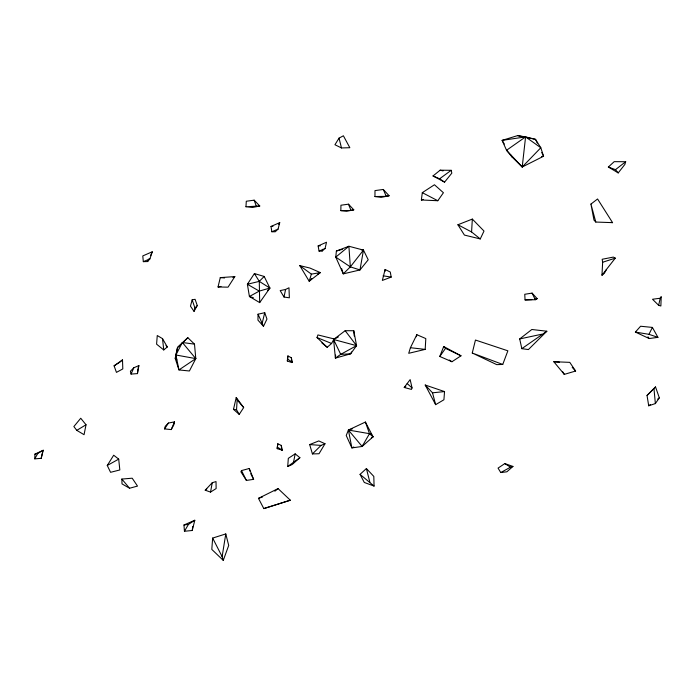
<?xml version="1.0" encoding="UTF-8"?>
<svg xmlns="http://www.w3.org/2000/svg" width="696" height="696" viewBox="0 0 696 696"><rect width="100%" height="100%" fill="white"/><g stroke="black" fill="none" stroke-linecap="round" stroke-linejoin="round"><path stroke-width="1.04" d="M259.686 302.603L259.277 281.367L254.405 273.563L247.393 284.264L249.412 296.496L259.686 302.603L269.874 288.066L264.193 276.451L254.405 273.563M277.208 448.668L277.8 443.77L281.28 445.414L282.272 450.155L277.208 448.668L277.8 443.77M374.961 196.542L374.987 190.6L383.305 189.469L389.116 195.759L386.236 196.35L374.961 196.542L381.147 197.368L389.116 195.759M258.042 314.2L257.964 320.143L263.497 326.293L266.959 319.072L264.732 312.713L258.042 314.2L263.497 326.293M340.84 210.618L340.944 205.224L348.496 204.18L353.794 209.844L351.019 210.453L340.84 210.618L346.651 211.271L353.794 209.844M34.8 458.855L34.922 454.131L43.265 450.251L41.194 458.342L34.8 458.855L37.819 453.366L43.265 450.251M287.335 360.989L287.935 355.926L291.337 357.761L292.329 362.207L291.789 362.581L287.335 360.989L287.935 355.926M601.97 275.181L602.649 262.253L602.17 259.269L613.333 257.094L615.273 258.146L601.97 275.181L604.389 273.267L606.494 269.465M245.966 206.764L246.297 201.24L254.17 200.17L259.765 205.99L252.587 207.46L245.966 206.764L259.765 205.99M425.186 349.383L425.813 338.578L416.817 334.689L410.423 347.713L408.717 353.307L425.186 349.383L410.423 347.713M480.257 238.937L471.583 231.959L472.332 219.083L457.916 224.756L464.406 235.074L480.257 238.937L483.998 231.055L472.332 219.083M239.224 414.39L236.544 409.761L237.153 399.956L236.231 397.477L233.499 409.352L239.224 414.39L243.67 407.578L236.231 397.477M384.975 271.423L385.114 269.491L390.291 272.049L391.204 277.086L382.348 280.427L385.114 269.491M287.726 466.494L288.318 458.351L295.174 453.853L299.889 457.69L292.242 464.484L287.726 466.494L299.889 457.69M212.654 538.078L211.801 549.405L223.268 560.384L228.706 545.429L225.774 533.936L212.654 538.078L222.128 556.626L223.268 560.384M444.544 391.578L443.918 399.765L435.635 404.654L425.204 385.019L444.544 391.578L432.52 392.814L425.204 385.019M335.629 355.064L335.385 358.118L350.645 353.829L356.561 345.66L353.777 330.739L345.173 330.696L333.593 339.491L335.385 358.118L340.718 354.36L356.561 345.66L345.173 330.696M336.394 251.03L335.759 257.12L343.267 273.867L359.98 269.952L368.219 259.773L363.469 250.108L348.896 246.254L336.394 251.03L342.354 249.351M137.46 373.604L138.878 365.583L133.823 367.775L130.396 371.264L131.048 374.083L137.46 373.604L137.921 369.315M522.209 167.005L540.809 147.752L525.584 136.886L506.54 150.275L522.209 167.005L525.584 136.886L517.606 135.616L502.12 140.374L506.54 150.275L511.978 156.931L522.209 167.005L543.559 156.243L540.809 147.752L535.502 139.348L525.584 136.886L502.12 140.374L504.313 144.055M421.376 199.969L422.298 192.661L434.452 184.762L443.422 192.731L437.81 200.735L421.376 199.969L423.351 199.387M192.235 530.491L194.81 520.251L183.962 524.993L184.44 531.265L192.235 530.491L192.749 526.524M222.128 556.626L225.774 533.936M361.32 249.82L363.469 250.108L359.98 269.952L350.332 266.864L335.759 257.12L348.896 246.254L350.332 266.864L343.267 273.867L341.71 268.682M210.523 492.089L212.254 482.72L216.021 481.571L216.134 488.557L210.523 492.089L205.216 490.193L212.254 482.72M175.905 354.995L175.244 358.483L178.959 369.924L189.399 370.994L195.794 358.614L194.489 344.146L187.833 337.682L177.541 347.478L175.905 354.995L178.959 369.924L195.794 358.614L182.352 342.493L175.905 354.995L195.794 358.614M293.416 462.866L295.174 453.853M86.026 424.769L84.059 434.695L76.778 430.354L73.872 426.552L80.736 418.244L86.026 424.769L76.778 430.354M416.399 336.725L416.817 334.689M174.496 421.872L173.922 424.647L171.225 429.58L164.552 428.91L165.3 426.248L168.458 423.038L174.496 421.872L171.225 429.58M284.012 297.035L285.586 289.449L288.979 287.779L289.353 297.81L284.012 297.035L280.183 290.597L285.586 289.449M41.194 458.342L42.83 450.782M658.651 305.327L660.2 298.236L661.2 296.626L660.869 305.988L658.651 305.327L652.517 299.254L660.2 298.236M325.067 248.585L326.511 242.225L318.142 245.932L319.055 251.082L322.118 251.038L325.067 248.585L319.055 251.082M218.039 286.97L220.275 277.617L234.83 276.599L228.044 287.161L218.039 286.97L220.997 286.465M262.018 323.927L264.732 312.713M472.262 353.02L475.455 340.04L507.871 350.81L502.747 364.46L496.709 364.626L472.262 353.02L502.747 364.46M278.052 229.141L279.731 222.624L271.005 226.452L271.832 231.742L275.225 231.785L278.052 229.141L271.832 231.742M192.157 299.828L190.46 306.17L194.036 311.347L197.281 305.535L195.08 299.324L192.157 299.828L194.958 308.093L194.036 311.347M317.628 274.259L320.325 272.597L311.364 274.128L309.198 281.262L299.767 265.602L309.903 268.038L320.325 272.597L309.198 281.262L311.817 278.435M625.695 161.724L624.869 164.439L618.205 172.912L608.347 167.023L614.203 161.663L625.695 161.724L615.464 169.667L608.347 167.023M138.034 368.245L138.878 365.583M149.91 258.886L152.233 251.795L142.784 255.919L143.324 261.652L147.578 261.557L149.91 258.886L143.324 261.652M327.198 347.287L317.011 337.543L317.924 334.933L334.045 338.917L331.609 343.476L327.198 347.287L321.917 342.954M439.776 356.483L443.709 346.512L460.996 355.804L451.956 361.729L439.776 356.483L445.51 348.365L443.709 346.512M412.058 387.916L411.432 389.412L404.219 387.463L410.153 379.616L412.058 387.916L407.186 383.574M150.623 255.58L152.233 251.795M131.048 374.083L133.823 367.775M322.118 251.038L322.918 249.246M351.506 351.967L350.645 353.829L340.718 354.36L333.593 339.491L338.343 336.951M635.387 332.079L648.95 334.324L652.387 327.416L640.598 326.241L635.387 332.079L649.194 338.543L657.929 337.351L652.387 327.416M147.578 261.557L148.883 258.99M241.512 470.583L240.886 471.784L246.41 480.431L253.622 479.344L249.29 468.495L241.512 470.583L246.41 480.431M278.774 224.443L279.731 222.624M352.463 428.78L348.4 430.05L362.137 446.458L369.48 433.678L365.409 422.037L348.4 430.05L346.234 435.496L351.889 447.92L362.137 446.458L373.047 436.827L365.409 422.037M184.44 531.265L188.451 524.419L194.81 520.251M325.015 443.735L319.02 453.74L312.426 453.914L309.668 444.57L318.803 440.933L325.015 443.735L321.047 445.414L312.426 453.914M339.039 138.13L334.941 144.742L341.484 147.952L349.836 147.709L343.38 135.781L339.039 138.13L341.484 147.952M107.262 465.485L113.692 455.219L118.703 459.125L119.825 469.957L110.577 472.314L107.262 465.485L118.703 459.125M164.552 428.91L168.458 423.038M655.371 403.576L659.33 397.834L655.528 386.941L647.036 395.467L648.707 405.777L655.371 403.576L653.953 388.559L655.528 386.941M362.137 446.458L363.347 444.84M350.332 266.864L363.469 250.108M444.579 182.143L451.826 173.13L451.182 170.311L440.15 170.189L433.025 175.94L444.579 182.143L439.602 178.794L433.025 175.94M194.958 308.093L197.281 305.535M267.751 290.363L269.874 288.066L259.277 281.367L247.393 284.264L259.26 291.102L269.874 288.066M259.277 281.367L264.193 276.451M647.036 395.467L653.953 388.559M546.865 331.218L528.403 349.566L521.835 348.67L519.695 338.935L531.831 329.495L546.865 331.218L521.835 348.67M187.833 337.682L177.541 347.478L175.244 358.483L176.819 359.875M360.058 474.376L366.392 468.538L373.813 476.421L374.065 486.069L364.295 482.467L360.058 474.376L374.065 486.069M512.969 466.433L506.871 471.792L500.763 472.549L498.058 468.103L504.817 463.588L512.969 466.433L510.507 467.181L500.763 472.549M119.921 362.129L122.505 359.902L122.809 368.923L116.45 372.377L114.092 365.818L122.505 359.902M163.743 349.949L167.301 346.982L162.525 338.647L157.261 335.533L156.591 344.172L163.743 349.949L162.525 338.647M274.859 491.219L278.061 488.601L290.336 500.215L263.81 508.593L258.468 498.353L278.061 488.601M205.216 490.193L206.808 488.931M590.93 204.093L597.568 198.978L612.576 222.65L595.793 222.05L593.992 220.119L590.93 204.093L595.793 222.05M648.707 405.777L650.342 404.55M657.694 399.06L659.33 397.834M439.602 178.794L451.182 170.311M404.219 387.463L405.82 386.324M114.092 365.818L119.094 362.66M371.377 437.819L373.047 436.827L370.646 433.434M525.062 299.915L535.302 299.741L537.164 298.68L532.109 293.112L524.749 294.277L525.062 299.915L531.822 299.602M259.26 291.102L249.412 296.496L253.361 297.723M353.82 446.971L351.889 447.92L348.4 430.05L369.48 433.678L373.047 436.827M232.925 277.521L234.83 276.599M258.468 498.353L262.531 496.97M602.649 262.253L615.273 258.146M263.81 508.593L290.336 500.215M564.308 374.378L575.618 371.029L569.78 362.355L553.798 361.72L564.308 374.378L562.62 371.664M129.56 488.244L137.512 486.086L132.196 478.204L121.852 479.065L122.017 483.894L129.56 488.244L121.852 479.065M34.922 454.131L37.819 453.366M519.695 338.935L541.958 334.184M541.471 156.626L543.559 156.243L541.766 152.494M535.024 299.045L537.164 298.68M183.962 524.993L188.451 524.419M318.142 245.932L320.264 245.845M271.005 226.452L272.954 226.391M553.798 361.72L559.523 362.216M309.668 444.57L321.047 445.414M220.275 277.617L224.573 277.948M610.514 222.363L612.576 222.65M233.499 409.352L236.544 409.761M182.352 342.493L194.489 344.146M383.087 275.825L391.204 277.086M517.606 135.616L535.502 139.348L537.295 143.106M440.15 170.189L443.065 170.92M356.561 345.66L333.593 339.491L334.463 342.31M648.95 334.324L657.929 337.351M317.011 337.543L331.609 343.476M445.51 348.365L460.996 355.804M422.298 192.661L437.81 200.735M457.916 224.756L471.583 231.959M277.217 447.076L282.272 450.155M504.817 463.588L510.507 467.181M449.303 360.023L451.956 361.729M287.387 358.988L292.329 362.207M299.767 265.602L311.364 274.128M572.225 367.384L575.618 371.029M237.153 399.956L243.67 407.578M615.464 169.667L618.205 172.912M166.031 345.407L167.301 346.982M647.967 336.786L649.194 338.543M510.881 155.086L511.978 156.931M250.734 473.706L253.622 479.344M532.109 293.112L535.302 299.741M383.305 189.469L386.236 196.35M348.496 204.18L351.019 210.453M254.17 200.17L256.424 206.59M432.52 392.814L435.635 404.654M366.392 468.538L369.88 482.25M249.29 468.495L249.864 471.062M281.28 445.414L281.758 450.216M291.337 357.761L291.607 360.65M353.777 330.739L354.238 336.029"/></g></svg>
